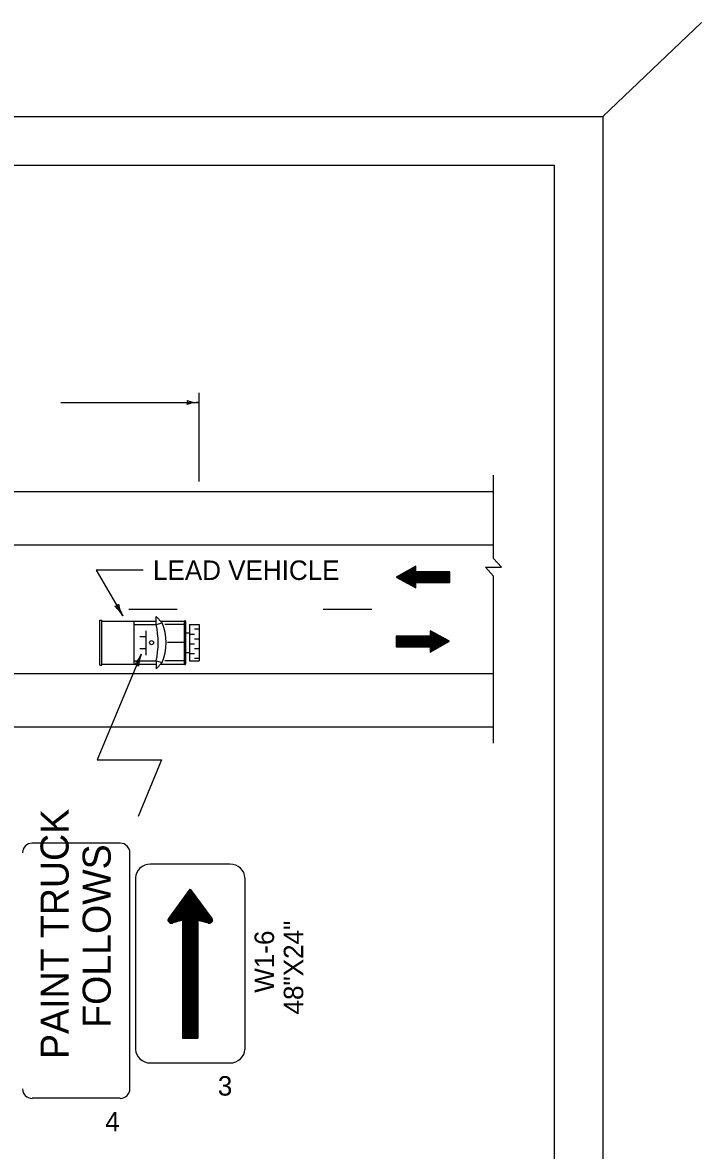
# Model space of a CAD drawing. Extents: x 999 to 1037, y 999.3 to 1023.
# Drawn here: x 1030.03 to 1037.01, y 1011.38 to 1022.97 of the extents above; entities that cross this region are included whole.
import ezdxf

# ---------------------------------------------------------------- set-up
doc = ezdxf.new("R2010")
doc.units = 0
for name, color, linetype in [('Level 1', 7, 'Continuous'), ('Level 10', 7, 'Continuous'), ('Level 14', 7, 'Continuous')]:
    doc.layers.add(name, color=color, linetype=linetype)

msp = doc.modelspace()

# ---------------------------------------------------------------- linework, layer by layer
at = {"layer": 'Level 1'}
for p, q in [((1031.85, 1018.251), (1031.85, 1019.164)), ((1030.429, 1019.064), (1031.85, 1019.064)), ((1007.625, 1018.151), (1034.875, 1018.151)), ((1007.625, 1017.601), (1034.875, 1017.601)), ((1031.125, 1016.941), (1031.625, 1016.941)), ((1033.125, 1016.941), (1033.625, 1016.941)), ((1030.828, 1016.366), (1030.828, 1016.827)), ((1030.828, 1016.827), (1030.848, 1016.827)), ((1030.848, 1016.366), (1030.848, 1016.827)), ((1030.848, 1016.817), (1031.408, 1016.817)), ((1031.179, 1016.817), (1031.179, 1016.377)), ((1031.179, 1016.784), (1031.408, 1016.784)), ((1031.408, 1016.784), (1031.408, 1016.867)), ((1031.408, 1016.867), (1031.468, 1016.801)), ((1031.408, 1016.784), (1031.468, 1016.801)), ((1031.453, 1016.817), (1031.7, 1016.817)), ((1031.7, 1016.784), (1031.498, 1016.784)), ((1031.7, 1016.377), (1031.7, 1016.817)), ((1031.71, 1016.817), (1031.71, 1016.377)), ((1031.75, 1016.784), (1031.75, 1016.41)), ((1031.75, 1016.784), (1031.85, 1016.784)), ((1031.85, 1016.784), (1031.85, 1016.41)), ((1031.304, 1016.657), (1031.239, 1016.657)), ((1031.304, 1016.469), (1031.304, 1016.719)), ((1031.71, 1016.697), (1031.75, 1016.697)), ((1031.75, 1016.684), (1031.8, 1016.684)), ((1031.85, 1016.734), (1031.8, 1016.734)), ((1031.304, 1016.532), (1031.239, 1016.532)), ((1031.7, 1016.597), (1031.525, 1016.597)), ((1031.75, 1016.584), (1031.8, 1016.584)), ((1031.85, 1016.634), (1031.8, 1016.634)), ((1031.85, 1016.534), (1031.8, 1016.534)), ((1031.179, 1016.41), (1031.408, 1016.41)), ((1031.408, 1016.41), (1031.468, 1016.394)), ((1031.408, 1016.41), (1031.408, 1016.328)), ((1031.7, 1016.41), (1031.498, 1016.41)), ((1031.71, 1016.497), (1031.75, 1016.497)), ((1031.75, 1016.484), (1031.8, 1016.484)), ((1031.75, 1016.41), (1031.75, 1016.41)), ((1031.75, 1016.41), (1031.85, 1016.41)), ((1031.85, 1016.434), (1031.8, 1016.434)), ((1030.828, 1016.366), (1030.848, 1016.366)), ((1030.848, 1016.377), (1031.408, 1016.377)), ((1031.408, 1016.328), (1031.468, 1016.394)), ((1031.453, 1016.377), (1031.7, 1016.377)), ((1007.625, 1016.281), (1034.875, 1016.281)), ((1007.625, 1015.731), (1034.875, 1015.731)), ((1031.137, 1012.016), (1031.137, 1014.439)), ((1031.761, 1014.062), (1031.531, 1013.746)), ((1031.764, 1014.057), (1031.532, 1013.739)), ((1031.767, 1014.053), (1031.534, 1013.733)), ((1031.758, 1014.066), (1031.536, 1013.763)), ((1031.77, 1014.049), (1031.537, 1013.729)), ((1031.774, 1014.044), (1031.54, 1013.725)), ((1031.777, 1014.04), (1031.544, 1013.722)), ((1031.78, 1014.036), (1031.549, 1013.719)), ((1031.783, 1014.031), (1031.554, 1013.718)), ((1031.786, 1014.027), (1031.559, 1013.716)), ((1031.789, 1014.023), (1031.566, 1013.716)), ((1031.792, 1014.018), (1031.573, 1013.717)), ((1031.796, 1014.014), (1031.581, 1013.72)), ((1031.799, 1014.01), (1031.589, 1013.722)), ((1031.802, 1014.005), (1031.597, 1013.724)), ((1031.805, 1014.001), (1031.605, 1013.726)), ((1031.808, 1013.997), (1031.612, 1013.729)), ((1031.811, 1013.992), (1031.621, 1013.731)), ((1031.815, 1013.988), (1031.628, 1013.733)), ((1031.818, 1013.984), (1031.636, 1013.735)), ((1031.821, 1013.979), (1031.644, 1013.738)), ((1031.824, 1013.975), (1031.652, 1013.74)), ((1031.758, 1014.066), (1031.979, 1013.763)), ((1031.827, 1013.971), (1031.66, 1013.742)), ((1031.83, 1013.967), (1031.668, 1013.745)), ((1031.833, 1013.962), (1031.676, 1013.747)), ((1031.837, 1013.958), (1031.683, 1013.748)), ((1031.84, 1013.954), (1031.689, 1013.748)), ((1031.843, 1013.949), (1031.696, 1013.748)), ((1031.846, 1013.945), (1031.702, 1013.748)), ((1031.849, 1013.941), (1031.708, 1013.748)), ((1031.852, 1013.936), (1031.715, 1013.748)), ((1031.856, 1013.932), (1031.721, 1013.748)), ((1031.859, 1013.928), (1031.727, 1013.748)), ((1031.862, 1013.923), (1031.734, 1013.748)), ((1031.865, 1013.919), (1031.74, 1013.748)), ((1031.868, 1013.915), (1031.746, 1013.748)), ((1031.871, 1013.91), (1031.753, 1013.748)), ((1031.875, 1013.906), (1031.759, 1013.748)), ((1031.878, 1013.902), (1031.765, 1013.748)), ((1031.881, 1013.897), (1031.771, 1013.748)), ((1031.884, 1013.893), (1031.778, 1013.748)), ((1031.887, 1013.889), (1031.784, 1013.748)), ((1031.89, 1013.884), (1031.791, 1013.748)), ((1031.893, 1013.88), (1031.797, 1013.748)), ((1031.897, 1013.876), (1031.803, 1013.748)), ((1031.9, 1013.871), (1031.809, 1013.748)), ((1031.903, 1013.867), (1031.816, 1013.748)), ((1031.906, 1013.863), (1031.822, 1013.748)), ((1031.909, 1013.858), (1031.828, 1013.748)), ((1031.679, 1013.748), (1031.573, 1013.718)), ((1031.679, 1013.748), (1031.679, 1012.535)), ((1031.679, 1013.748), (1031.837, 1013.748)), ((1031.684, 1013.748), (1031.684, 1012.535)), ((1031.689, 1013.748), (1031.689, 1012.535)), ((1031.695, 1013.748), (1031.695, 1012.535)), ((1031.7, 1013.748), (1031.7, 1012.535)), ((1031.705, 1013.748), (1031.705, 1012.535)), ((1031.71, 1013.748), (1031.71, 1012.535)), ((1031.716, 1013.748), (1031.716, 1012.535)), ((1031.721, 1013.748), (1031.721, 1012.535)), ((1031.726, 1013.748), (1031.726, 1012.535)), ((1031.731, 1013.748), (1031.731, 1012.535)), ((1031.737, 1013.748), (1031.737, 1012.535)), ((1031.742, 1013.748), (1031.742, 1012.534)), ((1031.747, 1013.748), (1031.747, 1012.535)), ((1031.752, 1013.748), (1031.752, 1012.535)), ((1031.758, 1013.748), (1031.758, 1012.535)), ((1031.763, 1013.748), (1031.763, 1012.535)), ((1031.768, 1013.748), (1031.768, 1012.535)), ((1031.774, 1013.748), (1031.774, 1012.535)), ((1031.779, 1013.748), (1031.779, 1012.535)), ((1031.784, 1013.748), (1031.784, 1012.535)), ((1031.789, 1013.748), (1031.789, 1012.535)), ((1031.794, 1013.748), (1031.794, 1012.535)), ((1031.8, 1013.748), (1031.8, 1012.535)), ((1031.806, 1013.745), (1031.806, 1012.532)), ((1031.81, 1013.748), (1031.81, 1012.535)), ((1031.816, 1013.748), (1031.816, 1012.535)), ((1031.821, 1013.748), (1031.821, 1012.535)), ((1031.826, 1013.748), (1031.826, 1012.535)), ((1031.831, 1013.748), (1031.831, 1012.535)), ((1031.912, 1013.854), (1031.835, 1013.748)), ((1031.837, 1013.748), (1031.837, 1012.535)), ((1031.837, 1013.748), (1031.942, 1013.718)), ((1031.916, 1013.85), (1031.84, 1013.747)), ((1031.919, 1013.845), (1031.845, 1013.745)), ((1031.922, 1013.841), (1031.851, 1013.744)), ((1031.925, 1013.837), (1031.856, 1013.742)), ((1031.928, 1013.832), (1031.861, 1013.741)), ((1031.931, 1013.828), (1031.866, 1013.739)), ((1031.935, 1013.824), (1031.872, 1013.738)), ((1031.938, 1013.819), (1031.877, 1013.736)), ((1031.941, 1013.815), (1031.882, 1013.735)), ((1031.944, 1013.811), (1031.887, 1013.733)), ((1031.947, 1013.806), (1031.893, 1013.732)), ((1031.95, 1013.802), (1031.898, 1013.73)), ((1031.953, 1013.798), (1031.903, 1013.729)), ((1031.957, 1013.793), (1031.908, 1013.727)), ((1031.96, 1013.789), (1031.913, 1013.726)), ((1031.963, 1013.785), (1031.919, 1013.724)), ((1031.966, 1013.78), (1031.924, 1013.723)), ((1031.969, 1013.776), (1031.929, 1013.721)), ((1031.973, 1013.772), (1031.934, 1013.72)), ((1031.976, 1013.768), (1031.94, 1013.718)), ((1031.979, 1013.763), (1031.945, 1013.717)), ((1031.982, 1013.759), (1031.951, 1013.716)), ((1031.984, 1013.753), (1031.957, 1013.717)), ((1031.985, 1013.745), (1031.965, 1013.719)), ((1031.679, 1012.535), (1031.837, 1012.535))]:
    msp.add_line(p, q, dxfattribs=at)
for points in [[(1034.875, 1015.566), (1034.875, 1017.28), (1034.792, 1017.372), (1034.958, 1017.372), (1034.875, 1017.463), (1034.875, 1018.316)], [(1031.275, 1017.343), (1030.79, 1017.343), (1031.065, 1016.873)], [(1033.99, 1017.334), (1034.075, 1017.334)], [(1033.99, 1017.334), (1034.075, 1017.334)], [(1034, 1017.34), (1034.075, 1017.34)], [(1034.01, 1017.345), (1034.075, 1017.345)], [(1034.02, 1017.351), (1034.075, 1017.351)], [(1034.03, 1017.356), (1034.075, 1017.356)], [(1034.04, 1017.362), (1034.075, 1017.362)], [(1034.05, 1017.367), (1034.075, 1017.367)], [(1034.06, 1017.373), (1034.075, 1017.373)], [(1034.07, 1017.378), (1034.075, 1017.378)], [(1033.879, 1017.268), (1034.425, 1017.268)], [(1033.881, 1017.274), (1034.425, 1017.274)], [(1033.889, 1017.263), (1034.425, 1017.263)], [(1033.889, 1017.263), (1034.425, 1017.263)], [(1033.891, 1017.279), (1034.425, 1017.279)], [(1033.899, 1017.257), (1034.425, 1017.257)], [(1033.901, 1017.285), (1034.425, 1017.285)], [(1033.909, 1017.252), (1034.425, 1017.252)], [(1033.911, 1017.29), (1034.425, 1017.29)], [(1033.919, 1017.246), (1034.425, 1017.246)], [(1033.921, 1017.296), (1034.425, 1017.296)], [(1033.929, 1017.241), (1034.425, 1017.241)], [(1033.931, 1017.301), (1034.425, 1017.301)], [(1033.939, 1017.235), (1034.425, 1017.235)], [(1033.941, 1017.307), (1034.425, 1017.307)], [(1033.949, 1017.23), (1034.425, 1017.23)], [(1033.951, 1017.312), (1034.425, 1017.312)], [(1033.959, 1017.224), (1034.425, 1017.224)], [(1033.961, 1017.318), (1034.425, 1017.318)], [(1033.97, 1017.219), (1034.425, 1017.219)], [(1033.971, 1017.323), (1034.425, 1017.323)], [(1033.975, 1017.216), (1034.425, 1017.216)], [(1033.981, 1017.329), (1034.075, 1017.329)], [(1033.985, 1017.211), (1034.075, 1017.211)], [(1033.995, 1017.205), (1034.075, 1017.205)], [(1034.005, 1017.2), (1034.075, 1017.2)], [(1034.015, 1017.194), (1034.075, 1017.194)], [(1034.025, 1017.189), (1034.075, 1017.189)], [(1034.035, 1017.183), (1034.075, 1017.183)], [(1034.045, 1017.178), (1034.075, 1017.178)], [(1034.055, 1017.172), (1034.075, 1017.172)], [(1034.065, 1017.167), (1034.075, 1017.167)], [(1034.075, 1017.161), (1034.075, 1017.161)], [(1034.324, 1016.665), (1033.874, 1016.665)], [(1034.329, 1016.662), (1033.874, 1016.662)], [(1034.34, 1016.657), (1033.874, 1016.657)], [(1034.35, 1016.651), (1033.874, 1016.651)], [(1034.36, 1016.646), (1033.874, 1016.646)], [(1034.37, 1016.64), (1033.874, 1016.64)], [(1034.224, 1016.72), (1034.224, 1016.72)], [(1034.234, 1016.715), (1034.224, 1016.715)], [(1034.244, 1016.709), (1034.224, 1016.709)], [(1034.254, 1016.704), (1034.224, 1016.704)], [(1034.264, 1016.698), (1034.224, 1016.698)], [(1034.274, 1016.693), (1034.224, 1016.693)], [(1034.284, 1016.687), (1034.224, 1016.687)], [(1034.294, 1016.682), (1034.224, 1016.682)], [(1034.304, 1016.676), (1034.224, 1016.676)], [(1034.314, 1016.671), (1034.224, 1016.671)], [(1034.38, 1016.635), (1033.874, 1016.635)], [(1034.39, 1016.629), (1033.874, 1016.629)], [(1034.4, 1016.624), (1033.874, 1016.624)], [(1034.41, 1016.618), (1033.874, 1016.618)], [(1034.41, 1016.618), (1033.874, 1016.618)], [(1034.42, 1016.613), (1033.874, 1016.613)], [(1034.418, 1016.607), (1033.874, 1016.607)], [(1034.408, 1016.602), (1033.874, 1016.602)], [(1034.398, 1016.596), (1033.874, 1016.596)], [(1034.388, 1016.591), (1033.874, 1016.591)], [(1034.378, 1016.585), (1033.874, 1016.585)], [(1034.368, 1016.58), (1033.874, 1016.58)], [(1034.358, 1016.574), (1033.874, 1016.574)], [(1034.348, 1016.569), (1033.874, 1016.569)], [(1034.338, 1016.563), (1033.874, 1016.563)], [(1034.328, 1016.558), (1033.874, 1016.558)], [(1034.318, 1016.552), (1034.224, 1016.552)], [(1034.309, 1016.547), (1034.224, 1016.547)], [(1034.309, 1016.547), (1034.224, 1016.547)], [(1034.299, 1016.541), (1034.224, 1016.541)], [(1034.289, 1016.536), (1034.224, 1016.536)], [(1034.279, 1016.53), (1034.224, 1016.53)], [(1034.269, 1016.525), (1034.224, 1016.525)], [(1031.254, 1016.48), (1030.801, 1015.395), (1031.464, 1015.395), (1031.222, 1014.812)], [(1034.259, 1016.519), (1034.224, 1016.519)], [(1034.249, 1016.514), (1034.224, 1016.514)], [(1034.239, 1016.508), (1034.224, 1016.508)], [(1034.229, 1016.503), (1034.224, 1016.503)], [(1031.039, 1014.538), (1030.132, 1014.538)], [(1032.165, 1014.321), (1031.35, 1014.321)], [(1031.196, 1014.181), (1031.196, 1012.42)], [(1032.319, 1014.181), (1032.319, 1012.42)], [(1031.35, 1012.28), (1032.165, 1012.28)], [(1031.039, 1011.917), (1030.132, 1011.917)]]:
    msp.add_lwpolyline(points, dxfattribs=at)
for points in [[(1033.875, 1017.271), (1034.075, 1017.161), (1034.075, 1017.216), (1034.425, 1017.216), (1034.425, 1017.326), (1034.075, 1017.326), (1034.075, 1017.381)], [(1034.424, 1016.611), (1034.224, 1016.72), (1034.224, 1016.665), (1033.874, 1016.665), (1033.874, 1016.555), (1034.224, 1016.555), (1034.224, 1016.5)], [(1031.536, 1013.763), (1031.758, 1014.066), (1031.979, 1013.763), (1031.983, 1013.754), (1031.984, 1013.75), (1031.984, 1013.741), (1031.982, 1013.734), (1031.977, 1013.727), (1031.972, 1013.723), (1031.967, 1013.719), (1031.962, 1013.718), (1031.955, 1013.716), (1031.948, 1013.716), (1031.944, 1013.717), (1031.942, 1013.718), (1031.837, 1013.748), (1031.679, 1013.748), (1031.573, 1013.718), (1031.567, 1013.716), (1031.559, 1013.716), (1031.554, 1013.718), (1031.549, 1013.719), (1031.544, 1013.722), (1031.54, 1013.725), (1031.537, 1013.729), (1031.534, 1013.733), (1031.532, 1013.739), (1031.531, 1013.746), (1031.532, 1013.754), (1031.534, 1013.759)], [(1031.679, 1013.229), (1031.837, 1013.229), (1031.837, 1013.748), (1031.679, 1013.748)]]:
    msp.add_lwpolyline(points, close=True, dxfattribs=at)
for centre, radius, start, end in [((1031.702, 1019.064), 0.0312, 318.7746, 40.8913), ((1031.85, 1019.454), 0.391, 251.3472, 269.9939), ((1031.85, 1018.673), 0.391, 90, 108.6688), ((1031.85, 1018.673), 0.391, 89.9878, 90), ((1030.989, 1017.001), 0.0312, 259.1214, 341.2381), ((1031.402, 1017.071), 0.391, 191.6939, 210.3406), ((1030.727, 1016.676), 0.391, 30.3468, 49.0155), ((1030.727, 1016.676), 0.391, 30.3345, 30.3468), ((1030.893, 1016.63), 0.391, 318.6995, 337.3462), ((1031.615, 1016.329), 0.391, 157.3523, 176.0211), ((1031.615, 1016.329), 0.391, 157.3401, 157.3523), ((1031.197, 1016.343), 0.0312, 26.1269, 108.2436), ((1030.132, 1014.439), 0.0983, 90, 180), ((1031.039, 1014.439), 0.0983, 0, 90), ((1030.132, 1012.015), 0.0983, 180, 270), ((1031.039, 1012.015), 0.0983, 270, 360)]:
    msp.add_arc(centre, radius, start, end, dxfattribs=at)
for centre, major_axis, start_param, end_param in [((1030.695, 1016.597), (0, 0.806), 4.478172, 4.946606), ((1031.073, 1016.597), (0, 0.48), 4.274479, 5.150299), ((1031.705, 1016.817), (0, 0.00555), 4.720653, 7.845717), ((1031.705, 1016.377), (0, -0.00555), 4.720653, 7.845717), ((1031.35, 1014.181), (-0.154, 0), 4.712389, 6.283185), ((1032.165, 1014.181), (-0.154, 0), 3.141593, 4.712389), ((1031.564, 1013.746), (-0.0329, 0), 5.697333, 8.157484), ((1031.952, 1013.746), (0.0329, 0), 4.39271, 6.869038), ((1031.35, 1012.42), (0.154, 0), 3.141593, 4.712389), ((1032.165, 1012.42), (0.154, 0), 4.712389, 6.283185)]:
    msp.add_ellipse(centre, major_axis=major_axis, ratio=0.909091, start_param=start_param, end_param=end_param, dxfattribs=at)
msp.add_ellipse((1031.36, 1016.597), major_axis=(0, 0.022), ratio=0.909091, dxfattribs=at)
at = {"layer": 'Level 10'}
for p, q in [((1007, 1021.5), (1035.5, 1021.5)), ((1035.5, 1021.5), (1035.5, 1000.5))]:
    msp.add_line(p, q, dxfattribs=at)
at = {"layer": 'Level 14'}
for p, q in [((1036, 1022), (1037.013, 1022.966)), ((1000, 1022), (1036, 1022)), ((1036, 1022), (1036, 1000))]:
    msp.add_line(p, q, dxfattribs=at)

# ---------------------------------------------------------------- texts
at = {"layer": 'Level 1'}
for s, p in [('LEAD VEHICLE', (1031.375, 1017.241)), ('3', (1032.041, 1011.945)), ('4', (1030.884, 1011.578))]:
    msp.add_text(s, height=0.2, dxfattribs=at).set_placement(p)
for s, height, p in [('PAINT TRUCK', 0.28817, (1030.507, 1012.321)), ('FOLLOWS', 0.2882, (1030.94, 1012.641)), ('W1-6', 0.2, (1032.619, 1013.001)), ('48"X24"', 0.2, (1032.919, 1012.778))]:
    msp.add_text(s, height=height, rotation=90, dxfattribs=at).set_placement(p)

doc.saveas('drawing.dxf')
